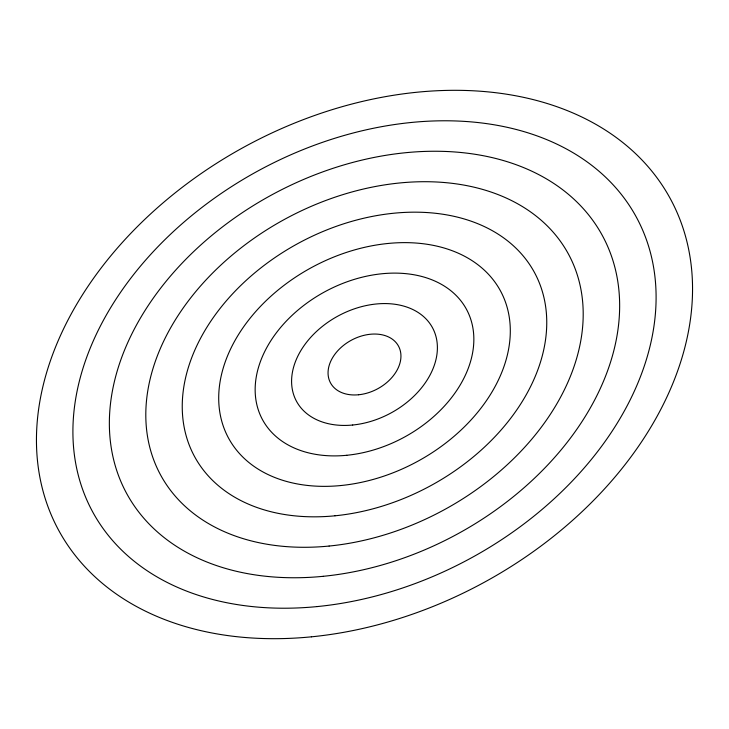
<?xml version="1.0" encoding="UTF-8"?>
<svg xmlns="http://www.w3.org/2000/svg" width="729" height="729" viewBox="0 0 729 729"><rect width="100%" height="100%" fill="white"/><g stroke="black" fill="none" stroke-linecap="round" stroke-linejoin="round"><path stroke-width="1.09" d="M311.401 636.827A347.879 248.553 -28.4 0 0 671.4 200.712A347.879 248.553 -28.4 0 0 110.69 255.961A347.879 248.553 -28.4 0 0 311.401 636.827M317.306 606.564A309.224 220.933 -28.4 0 0 637.301 218.91A309.224 220.933 -28.4 0 0 138.893 268.026A309.224 220.933 -28.4 0 0 317.306 606.564M323.202 576.311A270.577 193.322 -28.4 0 0 603.202 237.107A270.577 193.322 -28.4 0 0 167.096 280.082A270.577 193.322 -28.4 0 0 323.202 576.311M329.107 546.048A231.922 165.702 -28.4 0 0 569.103 255.305A231.922 165.702 -28.4 0 0 195.29 292.147A231.922 165.702 -28.4 0 0 329.107 546.048M335.003 515.795A193.267 138.082 -28.4 0 0 535.004 273.503A193.267 138.082 -28.4 0 0 223.493 304.203A193.267 138.082 -28.4 0 0 335.003 515.795M340.899 485.532A154.612 110.471 -28.4 0 0 500.905 291.7A154.612 110.471 -28.4 0 0 251.696 316.258A154.612 110.471 -28.4 0 0 340.899 485.532M346.804 455.279A115.957 82.851 -28.4 0 0 466.797 309.907A115.957 82.851 -28.4 0 0 279.9 328.323A115.957 82.851 -28.4 0 0 346.804 455.279M352.699 425.016A77.31 55.231 -28.4 0 0 432.698 328.105A77.31 55.231 -28.4 0 0 308.094 340.379A77.31 55.231 -28.4 0 0 352.699 425.016M358.604 394.763A38.655 27.62 -28.4 0 0 398.599 346.302A38.655 27.62 -28.4 0 0 336.297 352.444A38.655 27.62 -28.4 0 0 358.604 394.763"/></g></svg>
